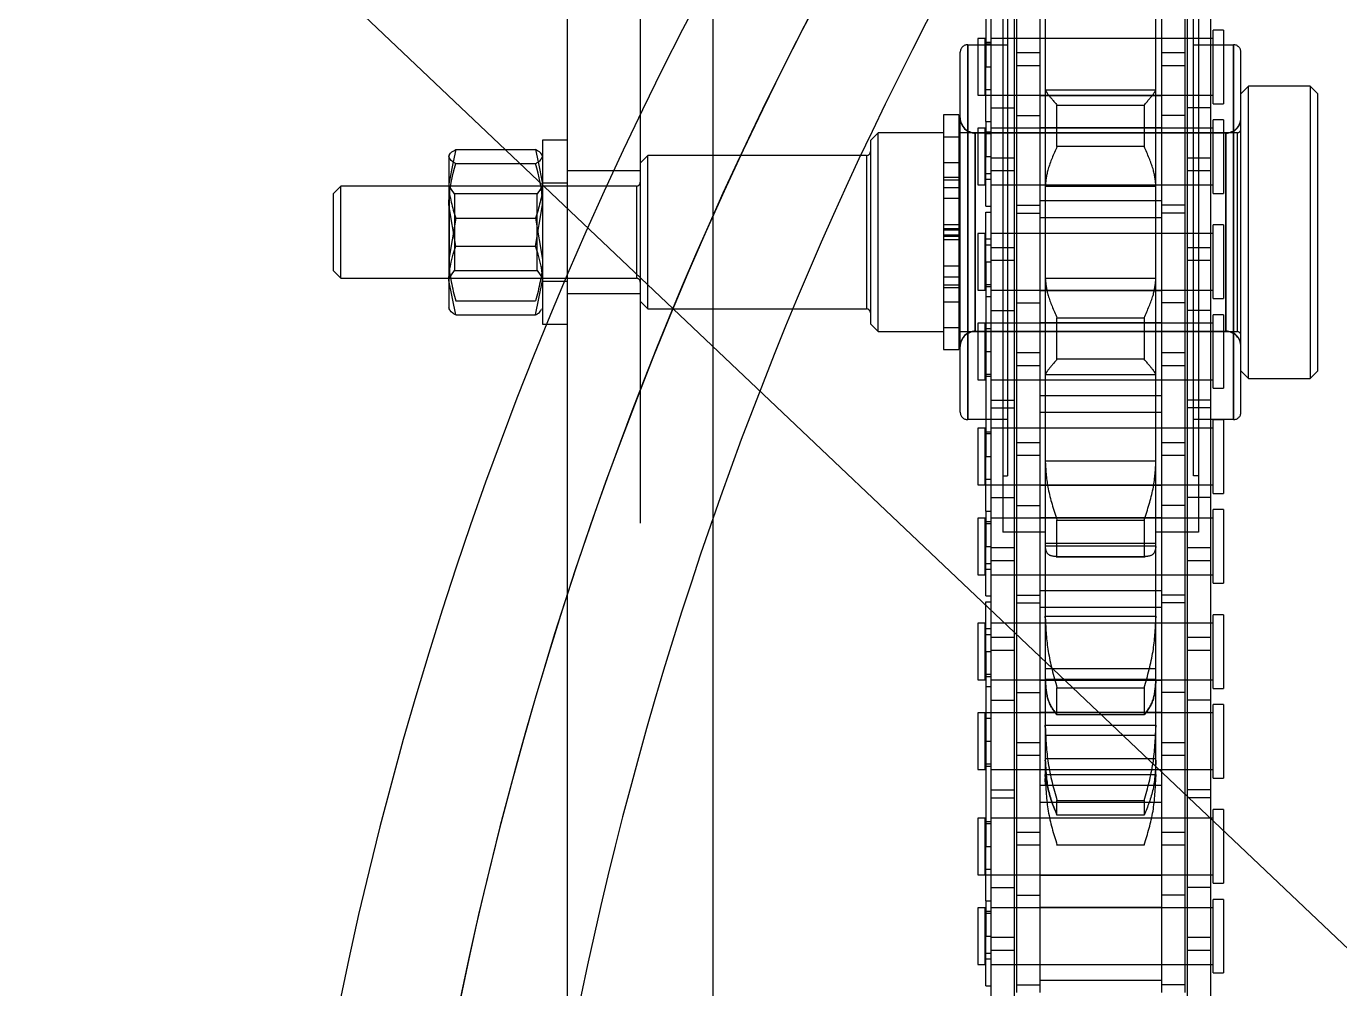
# Model space of a CAD drawing. Header units: metres. Extents: x 0 to 63075, y 0 to 44550.
# Drawn here: x 13922.1 to 14007.7, y 25166.1 to 25228.8 of the extents above; entities that cross this region are included whole.
import ezdxf

# ---------------------------------------------------------------- set-up
doc = ezdxf.new("R2010")
doc.units = ezdxf.units.M
doc.header["$LTSCALE"] = 75
doc.linetypes.add('HIDDEN2', pattern=[4.7625, 3.175, -1.5875])
for name, color, linetype in [('SDM', 7, 'Continuous'), ('SL1', 8, 'Continuous'), ('SL4', 4, 'Continuous'), ('ST1', 7, 'HIDDEN2')]:
    doc.layers.add(name, color=color, linetype=linetype)

# ---------------------------------------------------------------- blocks, each defined once
blk = doc.blocks.new('A$Ca548c4ee')
at = {"layer": 'SL1'}
blk.add_line((5522.121, 2715.219), (6102.121, 2165.219), dxfattribs=at)
for centre, major_axis, start_param, end_param in [((5911.003, 2446.587), (0, 241.3), 0, 1.570798), ((5918.823, 2446.587), (0, 241.3), 0, 1.570798), ((5918.823, 2446.587), (0, 241.3), 0.776095, 3.141593), ((5926.647, 2446.586), (0, 241.3), 0.776095, 3.976762), ((5933.207, 2446.586), (0, 182.55), 0.776095, 3.621544)]:
    blk.add_ellipse(centre, major_axis=major_axis, ratio=0.965926, start_param=start_param, end_param=end_param, dxfattribs=at)
blk = doc.blocks.new('A$Ca53c419a')
at = {"layer": 'SL4'}
for p, q in [((783.103, 511), (782.603, 510.5)), ((788.103, 511), (783.103, 511)), ((788.603, 510.5), (788.103, 511)), ((782.603, 510.5), (782.603, 503.465)), ((782.603, 510.5), (788.603, 510.5)), ((788.603, 503.465), (788.603, 510.5)), ((780.208, 503.018), (782.448, 503.465)), ((780.603, 503.465), (780.538, 503.428)), ((782.448, 503.465), (780.605, 503.465)), ((787.384, 503.465), (782.448, 503.465)), ((784.687, 503.018), (787.384, 503.465)), ((790.539, 503.465), (787.384, 503.465)), ((790.667, 503.428), (790.603, 503.465)), ((780.208, 503.018), (780.208, 497.812)), ((784.687, 503.018), (784.687, 497.812)), ((790.082, 503.018), (790.082, 497.812)), ((790.997, 503.018), (790.181, 503.181)), ((790.997, 503.018), (790.997, 497.812)), ((779.603, 497.365), (779.603, 495.765)), ((791.603, 497.365), (779.603, 497.365)), ((780.208, 497.812), (782.448, 497.365)), ((780.538, 497.402), (780.603, 497.365)), ((784.687, 497.812), (787.384, 497.365)), ((790.997, 497.812), (790.181, 497.649)), ((790.603, 497.365), (790.667, 497.402)), ((791.603, 495.765), (791.603, 497.365)), ((1004.763, 495.765), (54.76, 495.765)), ((215, 486.24), (1004.763, 486.24))]:
    blk.add_line(p, q, dxfattribs=at)
for points, knots in [([(780.208, 503.018), (780.246, 503.086), (780.396, 503.348), (780.551, 503.415), (780.666, 503.465)], [0, 0, 0, 0, 0.257551, 1, 1, 1, 1]), ([(782.448, 503.465), (782.501, 503.465), (783.257, 503.458), (783.998, 503.23), (784.687, 503.018)], [0, 0, 0, 0, 0.070201, 1, 1, 1, 1]), ([(787.384, 503.465), (787.448, 503.465), (788.359, 503.458), (789.252, 503.23), (790.082, 503.018)], [0, 0, 0, 0, 0.070201, 1, 1, 1, 1]), ([(790.082, 503.018), (790.12, 503.086), (790.269, 503.348), (790.424, 503.415), (790.539, 503.465)], [0, 0, 0, 0, 0.257551, 1, 1, 1, 1]), ([(790.539, 503.465), (790.581, 503.458), (790.736, 503.434), (790.887, 503.194), (790.997, 503.018)], [0, 0, 0, 0, 0.268634, 1, 1, 1, 1]), ([(780.208, 497.812), (780.246, 497.743), (780.355, 497.548), (780.467, 497.494), (780.54, 497.46)], [0, 0, 0, 0, 0.354732, 1, 1, 1, 1]), ([(782.448, 497.365), (782.501, 497.365), (783.257, 497.372), (783.998, 497.6), (784.687, 497.812)], [0, 0, 0, 0, 0.070201, 1, 1, 1, 1]), ([(787.384, 497.365), (787.448, 497.365), (788.359, 497.372), (789.252, 497.6), (790.082, 497.812)], [0, 0, 0, 0, 0.070201, 1, 1, 1, 1]), ([(790.082, 497.812), (790.12, 497.744), (790.269, 497.482), (790.424, 497.415), (790.539, 497.365)], [0, 0, 0, 0, 0.2575513, 1, 1, 1, 1]), ([(790.539, 497.365), (790.581, 497.372), (790.736, 497.396), (790.887, 497.636), (790.997, 497.812)], [0, 0, 0, 0, 0.268634, 1, 1, 1, 1])]:
    blk.add_open_spline(points, degree=3, knots=knots, dxfattribs=at)
at = {"layer": 'ST1'}
for p, q in [((782.603, 503.465), (782.603, 491.25)), ((788.603, 503.44), (782.603, 503.44)), ((782.603, 503.44), (783.103, 503.089)), ((786.518, 503.018), (783.821, 503.465)), ((788.103, 503.089), (788.603, 503.44)), ((788.603, 491.25), (788.603, 503.465)), ((788.603, 503.44), (788.603, 503.465)), ((790.181, 503.181), (788.757, 503.465)), ((781.123, 503.018), (781.123, 497.812)), ((788.103, 503.089), (783.103, 503.089)), ((783.103, 503.089), (783.103, 497.715)), ((786.518, 503.018), (786.518, 497.812)), ((788.103, 497.715), (788.103, 503.089)), ((782.403, 497.365), (782.403, 495.765)), ((783.103, 497.715), (782.603, 497.365)), ((783.103, 497.715), (788.103, 497.715)), ((786.518, 497.812), (783.821, 497.365)), ((788.603, 497.365), (788.103, 497.715)), ((790.181, 497.649), (788.757, 497.365)), ((788.803, 495.765), (788.803, 497.365)), ((781.603, 495.765), (781.603, 491.003)), ((789.603, 491.003), (789.603, 495.765)), ((788.603, 491.25), (782.603, 491.25)), ((1004.763, 491.003), (4.763, 491.003)), ((781.103, 491), (780.603, 490.5)), ((780.603, 490.5), (790.603, 490.5)), ((780.603, 490.5), (780.603, 476.25)), ((790.103, 491), (781.103, 491)), ((790.603, 490.5), (790.103, 491)), ((790.603, 476.25), (790.603, 490.5)), ((215, 486.24), (1004.763, 486.24)), ((779.628, 476), (779.128, 475.5)), ((791.578, 476), (779.628, 476)), ((790.603, 476.25), (780.649, 476.25)), ((792.078, 475.5), (791.578, 476)), ((779.128, 475.5), (792.078, 475.5)), ((779.128, 475.5), (779.128, 471.245)), ((792.078, 471.245), (792.078, 475.5)), ((793.246, 471.245), (777.959, 471.245)), ((777.959, 471.245), (777.959, 470.245)), ((779.403, 471.245), (779.403, 470.145)), ((779.403, 471.245), (779.403, 470.245)), ((781.055, 471.245), (781.055, 470.245)), ((782.006, 471.245), (782.006, 470.245)), ((782.181, 471.245), (782.181, 470.245)), ((782.698, 471.245), (782.698, 470.245)), ((783.403, 471.245), (783.403, 470.245)), ((785.103, 470.245), (785.103, 471.245)), ((785.353, 471.245), (785.353, 470.245)), ((785.441, 471.245), (785.441, 470.245)), ((785.764, 471.245), (785.764, 470.245)), ((785.853, 471.245), (785.853, 470.245)), ((786.103, 471.245), (786.103, 470.245)), ((787.803, 470.245), (787.803, 471.245)), ((788.507, 471.245), (788.507, 470.245)), ((789.024, 471.245), (789.024, 470.245)), ((789.199, 471.245), (789.199, 470.245)), ((790.15, 471.245), (790.15, 470.245)), ((791.803, 470.145), (791.803, 471.245)), ((791.803, 470.245), (791.803, 471.245)), ((793.246, 470.245), (793.246, 471.245)), ((773.876, 470.145), (797.329, 470.145)), ((793.246, 470.245), (777.959, 470.245)), ((779.128, 470.145), (779.128, 452.105)), ((792.078, 452.105), (792.078, 470.145)), ((741.574, 469), (737.884, 469)), ((737.884, 469), (737.884, 468.526)), ((741.574, 468.526), (741.574, 469)), ((747.422, 469), (743.732, 469)), ((743.732, 469), (743.732, 468.526)), ((747.422, 468.526), (747.422, 469)), ((754.274, 469), (750.584, 469)), ((750.584, 469), (750.584, 468.526)), ((754.274, 468.526), (754.274, 469)), ((760.122, 469), (756.432, 469)), ((756.432, 469), (756.432, 468.526)), ((760.122, 468.526), (760.122, 469)), ((766.974, 469), (763.284, 469)), ((763.284, 469), (763.284, 468.526)), ((766.974, 468.526), (766.974, 469)), ((772.822, 469), (769.132, 469)), ((769.132, 469), (769.132, 468.526)), ((772.822, 468.526), (772.822, 469)), ((773.388, 467.056), (773.388, 469.656)), ((773.388, 469.656), (797.818, 469.656)), ((797.818, 469.656), (773.388, 469.656)), ((779.674, 469), (775.984, 469)), ((775.984, 469), (775.984, 468.526)), ((779.128, 469.168), (779.128, 452.832)), ((792.053, 469.168), (779.152, 469.168)), ((779.152, 469.168), (779.152, 452.832)), ((779.152, 469.168), (792.053, 469.168)), ((779.674, 468.526), (779.674, 469)), ((785.522, 469), (781.832, 469)), ((781.832, 469), (781.832, 468.526)), ((785.522, 468.526), (785.522, 469)), ((792.374, 469), (788.684, 469)), ((788.684, 469), (788.684, 468.526)), ((792.053, 452.832), (792.053, 469.168)), ((792.078, 452.832), (792.078, 469.168)), ((792.374, 468.526), (792.374, 469)), ((798.222, 469), (794.532, 469)), ((794.532, 469), (794.532, 468.526)), ((797.818, 469.656), (797.818, 467.056)), ((798.222, 468.526), (798.222, 469)), ((738.797, 468.157), (729.702, 468.157)), ((736.498, 468.489), (736.498, 468.157)), ((736.498, 468.489), (739.729, 468.489)), ((737.884, 468.526), (741.574, 468.526)), ((737.884, 468.157), (737.884, 466.637)), ((737.884, 468.157), (737.884, 453.659)), ((738.253, 468.526), (738.253, 468.157)), ((738.622, 468.489), (738.622, 468.157)), ((739.657, 468.157), (738.797, 468.157)), ((738.797, 466.637), (738.797, 468.157)), ((748.752, 468.157), (739.657, 468.157)), ((739.657, 468.157), (739.657, 466.637)), ((739.729, 468.489), (739.729, 468.157)), ((742.025, 468.489), (739.729, 468.489)), ((741.205, 468.157), (741.205, 468.526)), ((741.348, 468.489), (741.348, 468.157)), ((741.574, 466.637), (741.574, 468.157)), ((741.574, 453.659), (741.574, 468.157)), ((742.025, 468.489), (745.577, 468.489)), ((742.025, 468.489), (742.025, 468.157)), ((742.904, 468.157), (742.904, 466.637)), ((743.732, 468.526), (747.422, 468.526)), ((743.732, 468.489), (743.732, 466.637)), ((743.732, 468.157), (743.732, 453.659)), ((744.101, 468.526), (744.101, 468.157)), ((745.577, 468.489), (745.577, 468.157)), ((758.277, 468.489), (745.577, 468.489)), ((747.053, 468.157), (747.053, 468.526)), ((747.196, 468.489), (747.196, 468.157)), ((747.422, 466.637), (747.422, 468.157)), ((747.422, 453.659), (747.422, 468.157)), ((748.752, 468.157), (748.752, 466.637)), ((755.102, 468.157), (748.752, 468.157)), ((749.254, 468.157), (749.254, 466.637)), ((750.584, 468.526), (754.274, 468.526)), ((750.584, 468.157), (750.584, 466.637)), ((750.584, 468.157), (750.584, 453.659)), ((750.81, 468.489), (750.81, 468.157)), ((750.953, 468.526), (750.953, 468.157)), ((752.429, 468.489), (752.429, 468.157)), ((753.905, 468.157), (753.905, 468.526)), ((754.274, 466.637), (754.274, 468.489)), ((754.274, 453.659), (754.274, 468.157)), ((755.102, 468.157), (755.102, 466.637)), ((764.197, 468.157), (755.102, 468.157)), ((755.981, 468.157), (755.981, 468.489)), ((756.432, 468.526), (760.122, 468.526)), ((756.432, 468.157), (756.432, 466.637)), ((756.432, 468.157), (756.432, 453.659)), ((756.658, 468.489), (756.658, 468.157)), ((756.801, 468.526), (756.801, 468.157)), ((758.277, 468.489), (758.277, 468.157)), ((758.277, 468.489), (761.508, 468.489)), ((758.349, 466.637), (758.349, 468.157)), ((759.209, 468.157), (759.209, 466.637)), ((759.384, 468.489), (759.384, 468.157)), ((759.753, 468.157), (759.753, 468.526)), ((760.122, 466.637), (760.122, 468.157)), ((760.122, 453.659), (760.122, 468.157)), ((761.508, 468.489), (761.508, 468.157)), ((761.898, 468.489), (761.898, 468.157)), ((761.898, 468.489), (765.129, 468.489)), ((763.284, 468.526), (766.974, 468.526)), ((763.284, 468.157), (763.284, 466.637)), ((763.284, 468.157), (763.284, 453.659)), ((763.653, 468.526), (763.653, 468.157)), ((764.022, 468.489), (764.022, 468.157)), ((765.057, 468.157), (764.197, 468.157)), ((764.197, 466.637), (764.197, 468.157)), ((774.152, 468.157), (765.057, 468.157)), ((765.057, 468.157), (765.057, 466.637)), ((765.129, 468.489), (765.129, 468.157)), ((767.425, 468.489), (765.129, 468.489)), ((766.605, 468.157), (766.605, 468.526)), ((766.748, 468.489), (766.748, 468.157)), ((766.974, 466.637), (766.974, 468.157)), ((766.974, 453.659), (766.974, 468.157)), ((767.425, 468.489), (770.977, 468.489)), ((767.425, 468.489), (767.425, 468.157)), ((768.304, 468.157), (768.304, 466.637)), ((769.132, 468.526), (772.822, 468.526)), ((769.132, 468.489), (769.132, 466.637)), ((769.132, 468.157), (769.132, 453.659)), ((769.501, 468.526), (769.501, 468.157)), ((770.977, 468.489), (770.977, 468.157)), ((783.677, 468.489), (770.977, 468.489)), ((772.453, 468.157), (772.453, 468.526)), ((772.596, 468.489), (772.596, 468.157)), ((772.822, 466.637), (772.822, 468.157)), ((772.822, 453.659), (772.822, 468.157)), ((774.152, 468.157), (774.152, 466.637)), ((780.502, 468.157), (774.152, 468.157)), ((774.654, 468.157), (774.654, 466.637)), ((775.984, 468.526), (779.674, 468.526)), ((775.984, 468.157), (775.984, 466.637)), ((775.984, 468.157), (775.984, 453.659)), ((776.21, 468.489), (776.21, 468.157)), ((776.353, 468.526), (776.353, 468.157)), ((777.829, 468.489), (777.829, 468.157)), ((779.305, 468.157), (779.305, 468.526)), ((779.674, 466.637), (779.674, 468.489)), ((779.674, 453.659), (779.674, 468.157)), ((780.502, 468.157), (780.502, 466.637)), ((789.597, 468.157), (780.502, 468.157)), ((781.381, 468.157), (781.381, 468.489)), ((781.832, 468.526), (785.522, 468.526)), ((781.832, 468.157), (781.832, 466.637)), ((781.832, 468.157), (781.832, 453.659)), ((782.058, 468.489), (782.058, 468.157)), ((782.201, 468.526), (782.201, 468.157)), ((783.677, 468.489), (783.677, 468.157)), ((783.677, 468.489), (786.908, 468.489)), ((783.749, 466.637), (783.749, 468.157)), ((784.609, 468.157), (784.609, 466.637)), ((784.784, 468.489), (784.784, 468.157)), ((785.153, 468.157), (785.153, 468.526)), ((785.522, 466.637), (785.522, 468.157)), ((785.522, 453.659), (785.522, 468.157)), ((786.908, 468.489), (786.908, 468.157)), ((787.298, 468.489), (787.298, 468.157)), ((787.298, 468.489), (790.529, 468.489)), ((788.684, 468.526), (792.374, 468.526)), ((788.684, 468.157), (788.684, 466.637)), ((788.684, 468.157), (788.684, 453.659)), ((789.053, 468.526), (789.053, 468.157)), ((789.422, 468.489), (789.422, 468.157)), ((790.457, 468.157), (789.597, 468.157)), ((789.597, 466.637), (789.597, 468.157)), ((799.552, 468.157), (790.457, 468.157)), ((790.457, 468.157), (790.457, 466.637)), ((790.529, 468.489), (790.529, 468.157)), ((792.825, 468.489), (790.529, 468.489)), ((792.005, 468.157), (792.005, 468.526)), ((792.148, 468.489), (792.148, 468.157)), ((792.374, 466.637), (792.374, 468.157)), ((792.374, 453.659), (792.374, 468.157)), ((792.825, 468.489), (796.377, 468.489)), ((792.825, 468.489), (792.825, 468.157)), ((793.704, 468.157), (793.704, 466.637)), ((794.532, 468.526), (798.222, 468.526)), ((794.532, 468.489), (794.532, 466.637)), ((794.532, 468.157), (794.532, 453.659)), ((794.901, 468.526), (794.901, 468.157)), ((796.377, 468.489), (796.377, 468.157)), ((809.077, 468.489), (796.377, 468.489)), ((797.853, 468.157), (797.853, 468.526)), ((797.996, 468.489), (797.996, 468.157)), ((798.222, 466.637), (798.222, 468.157)), ((798.222, 453.659), (798.222, 468.157)), ((805.147, 467.375), (766.059, 467.375)), ((766.059, 464.605), (766.059, 467.375)), ((769.723, 467.375), (769.723, 467.056)), ((738.797, 466.637), (729.702, 466.637)), ((742.402, 466.485), (736.052, 466.485)), ((736.554, 466.485), (736.554, 464.965)), ((737.884, 466.485), (737.884, 464.965)), ((739.657, 466.637), (738.797, 466.637)), ((748.752, 466.637), (739.657, 466.637)), ((741.574, 464.965), (741.574, 466.485)), ((742.402, 466.485), (742.402, 464.965)), ((751.497, 466.485), (742.402, 466.485)), ((743.732, 466.485), (743.732, 464.965)), ((745.649, 464.965), (745.649, 466.485)), ((746.509, 466.485), (746.509, 464.965)), ((747.422, 464.965), (747.422, 466.485)), ((755.102, 466.637), (748.752, 466.637)), ((750.584, 466.485), (750.584, 464.965)), ((752.357, 466.485), (751.497, 466.485)), ((751.497, 464.965), (751.497, 466.485)), ((761.452, 466.485), (752.357, 466.485)), ((752.357, 466.485), (752.357, 464.965)), ((754.274, 464.965), (754.274, 466.485)), ((764.197, 466.637), (755.102, 466.637)), ((755.604, 466.485), (755.604, 464.965)), ((756.432, 466.485), (756.432, 464.965)), ((760.122, 464.965), (760.122, 466.485)), ((761.452, 466.485), (761.452, 464.965)), ((767.802, 466.485), (761.452, 466.485)), ((761.954, 466.485), (761.954, 464.965)), ((763.284, 466.485), (763.284, 464.965)), ((765.057, 466.637), (764.197, 466.637)), ((774.152, 466.637), (765.057, 466.637)), ((766.974, 464.965), (766.974, 466.485)), ((767.802, 466.485), (767.802, 464.965)), ((776.897, 466.485), (767.802, 466.485)), ((769.132, 466.485), (769.132, 464.965)), ((801.482, 467.056), (769.723, 467.056)), ((771.049, 464.965), (771.049, 466.485)), ((771.909, 466.485), (771.909, 464.965)), ((772.822, 464.965), (772.822, 466.485)), ((780.502, 466.637), (774.152, 466.637)), ((775.984, 466.485), (775.984, 464.965)), ((777.757, 466.485), (776.897, 466.485)), ((776.897, 464.965), (776.897, 466.485)), ((786.852, 466.485), (777.757, 466.485)), ((777.757, 466.485), (777.757, 464.965)), ((779.674, 464.965), (779.674, 466.485)), ((789.597, 466.637), (780.502, 466.637)), ((781.004, 466.485), (781.004, 464.965)), ((781.832, 466.485), (781.832, 464.965)), ((785.522, 464.965), (785.522, 466.485)), ((786.852, 466.485), (786.852, 464.965)), ((793.202, 466.485), (786.852, 466.485)), ((787.354, 466.485), (787.354, 464.965)), ((788.684, 466.485), (788.684, 464.965)), ((790.457, 466.637), (789.597, 466.637)), ((799.552, 466.637), (790.457, 466.637)), ((792.374, 464.965), (792.374, 466.485)), ((793.202, 466.485), (793.202, 464.965)), ((802.297, 466.485), (793.202, 466.485)), ((794.532, 466.485), (794.532, 464.965)), ((796.449, 464.965), (796.449, 466.485)), ((797.309, 466.485), (797.309, 464.965)), ((798.222, 464.965), (798.222, 466.485)), ((742.402, 464.965), (736.052, 464.965)), ((736.837, 457.035), (736.837, 464.965)), ((737.884, 464.965), (737.884, 457.035)), ((741.574, 457.035), (741.574, 464.965)), ((741.617, 464.965), (741.617, 457.035)), ((751.497, 464.965), (742.402, 464.965)), ((743.689, 457.035), (743.689, 464.965)), ((743.732, 464.965), (743.732, 457.035)), ((747.422, 457.035), (747.422, 464.965)), ((748.469, 464.965), (748.469, 457.035)), ((749.537, 457.035), (749.537, 464.965)), ((750.584, 464.965), (750.584, 457.035)), ((752.357, 464.965), (751.497, 464.965)), ((761.452, 464.965), (752.357, 464.965)), ((754.274, 457.035), (754.274, 464.965)), ((754.317, 464.965), (754.317, 457.035)), ((756.389, 457.035), (756.389, 464.965)), ((756.432, 464.965), (756.432, 457.035)), ((760.122, 457.035), (760.122, 464.965)), ((761.169, 464.965), (761.169, 457.035)), ((767.802, 464.965), (761.452, 464.965)), ((762.237, 457.035), (762.237, 464.965)), ((763.284, 464.965), (763.284, 457.035)), ((766.974, 457.035), (766.974, 464.965)), ((767.017, 464.965), (767.017, 457.035)), ((776.897, 464.965), (767.802, 464.965)), ((769.089, 457.035), (769.089, 464.965)), ((769.132, 464.965), (769.132, 457.035)), ((772.822, 457.035), (772.822, 464.965)), ((773.869, 464.965), (773.869, 457.035)), ((774.937, 457.035), (774.937, 464.965)), ((775.984, 464.965), (775.984, 457.035)), ((777.757, 464.965), (776.897, 464.965)), ((786.852, 464.965), (777.757, 464.965)), ((779.674, 457.035), (779.674, 464.965)), ((779.717, 464.965), (779.717, 457.035)), ((781.789, 457.035), (781.789, 464.965)), ((781.832, 464.965), (781.832, 457.035)), ((785.522, 457.035), (785.522, 464.965)), ((786.569, 464.965), (786.569, 457.035)), ((793.202, 464.965), (786.852, 464.965)), ((787.637, 457.035), (787.637, 464.965)), ((788.684, 464.965), (788.684, 457.035)), ((792.374, 457.035), (792.374, 464.965)), ((792.417, 464.965), (792.417, 457.035)), ((802.297, 464.965), (793.202, 464.965)), ((794.489, 457.035), (794.489, 464.965)), ((794.532, 464.965), (794.532, 457.035)), ((798.222, 457.035), (798.222, 464.965)), ((749.515, 464.596), (749.995, 464.605)), ((750.136, 464.605), (749.995, 464.605)), ((750.262, 464.605), (750.136, 464.605)), ((750.136, 464.605), (750.262, 464.605)), ((750.262, 464.605), (750.262, 457.395)), ((751.192, 464.605), (750.262, 464.605)), ((753.357, 464.605), (751.192, 464.605)), ((751.301, 464.605), (751.301, 457.395)), ((752.8, 457.395), (752.8, 464.605)), ((753.486, 464.605), (753.357, 464.605)), ((753.357, 464.605), (753.486, 464.605)), ((753.486, 464.605), (753.486, 457.395)), ((756.399, 464.605), (753.486, 464.605)), ((760.468, 464.605), (756.399, 464.605)), ((756.478, 464.605), (756.478, 457.395)), ((757.147, 457.395), (757.147, 464.605)), ((760.583, 464.605), (760.468, 464.605)), ((760.468, 464.605), (760.583, 464.605)), ((760.583, 464.605), (760.583, 457.395)), ((765.128, 464.605), (760.583, 464.605)), ((764.454, 463.9), (764.454, 458.1)), ((770.61, 464.605), (765.128, 464.605)), ((765.167, 464.605), (765.167, 457.395)), ((765.317, 457.395), (765.317, 464.605)), ((770.698, 464.605), (770.61, 464.605)), ((770.698, 464.605), (770.698, 457.395)), ((776.321, 464.605), (770.698, 464.605)), ((776.321, 464.605), (776.321, 457.395)), ((776.327, 464.605), (776.321, 464.605)), ((782.561, 464.605), (776.327, 464.605)), ((782.611, 464.605), (782.561, 464.605)), ((782.611, 464.605), (782.611, 457.395)), ((788.594, 464.605), (782.611, 464.605)), ((788.594, 464.605), (788.594, 457.395)), ((788.644, 464.605), (788.594, 464.605)), ((794.878, 464.605), (788.644, 464.605)), ((794.884, 464.605), (794.878, 464.605)), ((794.884, 464.605), (794.884, 457.395)), ((800.507, 464.605), (794.884, 464.605)), ((745.663, 463.843), (745.686, 463.843)), ((745.663, 458.157), (745.663, 463.843)), ((745.686, 463.843), (745.686, 458.157)), ((747.624, 463.843), (748.562, 463.843)), ((747.624, 458.157), (747.624, 463.843)), ((748.562, 463.843), (748.562, 458.157)), ((754.143, 463.843), (755.906, 463.843)), ((754.143, 458.157), (754.143, 463.843)), ((755.906, 463.843), (755.906, 458.157)), ((764.456, 463.843), (766.832, 463.843)), ((764.456, 458.157), (764.456, 463.843)), ((766.832, 463.843), (766.832, 458.157)), ((777.32, 463.843), (780.022, 463.843)), ((777.32, 458.157), (777.32, 463.843)), ((780.022, 463.843), (780.022, 458.157)), ((791.183, 463.843), (793.885, 463.843)), ((791.183, 458.157), (791.183, 463.843)), ((793.885, 463.843), (793.885, 458.157)), ((745.686, 458.157), (745.663, 458.157)), ((748.562, 458.157), (747.624, 458.157)), ((755.906, 458.157), (754.143, 458.157)), ((766.832, 458.157), (764.456, 458.157)), ((780.022, 458.157), (777.32, 458.157)), ((793.885, 458.157), (791.183, 458.157)), ((742.402, 457.035), (736.052, 457.035)), ((736.554, 455.515), (736.554, 457.035)), ((737.884, 457.035), (737.884, 455.515)), ((741.574, 455.515), (741.574, 457.035)), ((742.402, 455.515), (742.402, 457.035)), ((751.497, 457.035), (742.402, 457.035)), ((743.732, 457.035), (743.732, 455.515)), ((745.649, 455.515), (745.649, 457.035)), ((746.509, 457.035), (746.509, 455.515)), ((747.422, 455.515), (747.422, 457.035)), ((749.995, 457.395), (750.136, 457.395)), ((750.136, 457.395), (750.262, 457.395)), ((750.262, 457.395), (750.136, 457.395)), ((750.262, 457.395), (751.192, 457.395)), ((750.584, 457.035), (750.584, 455.515)), ((751.192, 457.395), (753.357, 457.395)), ((752.357, 457.035), (751.497, 457.035)), ((751.497, 455.515), (751.497, 457.035)), ((761.452, 457.035), (752.357, 457.035)), ((752.357, 457.035), (752.357, 455.515)), ((753.357, 457.395), (753.486, 457.395)), ((753.486, 457.395), (753.357, 457.395)), ((753.486, 457.395), (756.399, 457.395)), ((754.274, 455.515), (754.274, 457.035)), ((755.604, 455.515), (755.604, 457.035)), ((756.399, 457.395), (760.468, 457.395)), ((756.432, 457.035), (756.432, 455.515)), ((760.122, 455.515), (760.122, 457.035)), ((760.468, 457.395), (760.583, 457.395)), ((760.583, 457.395), (760.468, 457.395)), ((760.583, 457.395), (765.128, 457.395)), ((761.452, 455.515), (761.452, 457.035)), ((767.802, 457.035), (761.452, 457.035)), ((761.954, 455.515), (761.954, 457.035)), ((763.284, 457.035), (763.284, 455.515)), ((765.128, 457.395), (770.61, 457.395)), ((766.059, 454.625), (766.059, 457.395)), ((766.974, 455.515), (766.974, 457.035)), ((767.802, 455.515), (767.802, 457.035)), ((776.897, 457.035), (767.802, 457.035)), ((769.132, 457.035), (769.132, 455.515)), ((770.61, 457.395), (770.698, 457.395)), ((770.698, 457.395), (776.321, 457.395)), ((771.049, 455.515), (771.049, 457.035)), ((771.909, 457.035), (771.909, 455.515)), ((772.822, 455.515), (772.822, 457.035)), ((775.984, 457.035), (775.984, 455.515)), ((776.321, 457.395), (776.327, 457.395)), ((776.327, 457.395), (782.561, 457.395)), ((777.757, 457.035), (776.897, 457.035)), ((776.897, 455.515), (776.897, 457.035)), ((786.852, 457.035), (777.757, 457.035)), ((777.757, 457.035), (777.757, 455.515)), ((779.674, 455.515), (779.674, 457.035)), ((781.004, 455.515), (781.004, 457.035)), ((781.832, 457.035), (781.832, 455.515)), ((782.561, 457.395), (782.611, 457.395)), ((782.611, 457.395), (788.594, 457.395)), ((785.522, 455.515), (785.522, 457.035)), ((786.852, 455.515), (786.852, 457.035)), ((793.202, 457.035), (786.852, 457.035)), ((787.354, 455.515), (787.354, 457.035)), ((788.594, 457.395), (788.644, 457.395)), ((788.644, 457.395), (794.878, 457.395)), ((788.684, 457.035), (788.684, 455.515)), ((792.374, 455.515), (792.374, 457.035)), ((793.202, 455.515), (793.202, 457.035)), ((802.297, 457.035), (793.202, 457.035)), ((794.532, 457.035), (794.532, 455.515)), ((794.878, 457.395), (794.884, 457.395)), ((794.884, 457.395), (800.507, 457.395)), ((796.449, 455.515), (796.449, 457.035)), ((797.309, 457.035), (797.309, 455.515)), ((798.222, 455.515), (798.222, 457.035)), ((738.797, 455.363), (729.702, 455.363)), ((742.402, 455.515), (736.052, 455.515)), ((737.884, 455.363), (737.884, 453.843)), ((739.657, 455.363), (738.797, 455.363)), ((738.797, 453.843), (738.797, 455.363)), ((748.752, 455.363), (739.657, 455.363)), ((739.657, 455.363), (739.657, 453.843)), ((741.574, 453.843), (741.574, 455.363)), ((751.497, 455.515), (742.402, 455.515)), ((742.904, 453.843), (742.904, 455.363)), ((743.732, 455.363), (743.732, 453.843)), ((747.422, 453.843), (747.422, 455.363)), ((748.752, 453.843), (748.752, 455.363)), ((755.102, 455.363), (748.752, 455.363)), ((749.254, 453.843), (749.254, 455.363)), ((750.584, 455.363), (750.584, 453.843)), ((752.357, 455.515), (751.497, 455.515)), ((761.452, 455.515), (752.357, 455.515)), ((754.274, 453.843), (754.274, 455.363)), ((755.102, 453.843), (755.102, 455.363)), ((764.197, 455.363), (755.102, 455.363)), ((756.432, 455.363), (756.432, 453.843)), ((758.349, 453.843), (758.349, 455.363)), ((759.209, 455.363), (759.209, 453.843)), ((760.122, 453.843), (760.122, 455.363)), ((767.802, 455.515), (761.452, 455.515)), ((763.284, 455.363), (763.284, 453.843)), ((765.057, 455.363), (764.197, 455.363)), ((764.197, 453.843), (764.197, 455.363)), ((774.152, 455.363), (765.057, 455.363)), ((765.057, 455.363), (765.057, 453.843)), ((766.974, 453.843), (766.974, 455.363)), ((776.897, 455.515), (767.802, 455.515)), ((768.304, 453.843), (768.304, 455.363)), ((769.132, 455.363), (769.132, 453.843)), ((772.822, 453.843), (772.822, 455.363)), ((774.152, 453.843), (774.152, 455.363)), ((780.502, 455.363), (774.152, 455.363)), ((774.654, 453.843), (774.654, 455.363)), ((775.984, 455.363), (775.984, 453.843)), ((777.757, 455.515), (776.897, 455.515)), ((786.852, 455.515), (777.757, 455.515)), ((779.674, 453.843), (779.674, 455.363)), ((780.502, 453.843), (780.502, 455.363)), ((789.597, 455.363), (780.502, 455.363)), ((781.832, 455.363), (781.832, 453.843)), ((783.749, 453.843), (783.749, 455.363)), ((784.609, 455.363), (784.609, 453.843)), ((785.522, 453.843), (785.522, 455.363)), ((793.202, 455.515), (786.852, 455.515)), ((788.684, 455.363), (788.684, 453.843)), ((790.457, 455.363), (789.597, 455.363)), ((789.597, 453.843), (789.597, 455.363)), ((799.552, 455.363), (790.457, 455.363)), ((790.457, 455.363), (790.457, 453.843)), ((792.374, 453.843), (792.374, 455.363)), ((802.297, 455.515), (793.202, 455.515)), ((793.704, 453.843), (793.704, 455.363)), ((794.532, 455.363), (794.532, 453.843)), ((798.222, 453.843), (798.222, 455.363)), ((805.147, 454.625), (766.059, 454.625)), ((769.723, 454.625), (769.723, 454.944)), ((769.723, 454.944), (801.482, 454.944)), ((773.388, 452.344), (773.388, 454.944)), ((797.818, 454.944), (797.818, 452.344)), ((738.797, 453.843), (729.702, 453.843)), ((737.33, 453.659), (742.127, 453.659)), ((737.33, 453.659), (737.33, 453)), ((739.657, 453.843), (738.797, 453.843)), ((748.752, 453.843), (739.657, 453.843)), ((742.127, 453), (742.127, 453.659)), ((743.178, 453.659), (747.975, 453.659)), ((743.178, 453.659), (743.178, 453)), ((747.975, 453), (747.975, 453.659)), ((755.102, 453.843), (748.752, 453.843)), ((750.03, 453.659), (754.827, 453.659)), ((750.03, 453.659), (750.03, 453)), ((754.827, 453), (754.827, 453.659)), ((764.197, 453.843), (755.102, 453.843)), ((755.878, 453.659), (760.675, 453.659)), ((755.878, 453.659), (755.878, 453)), ((760.675, 453), (760.675, 453.659)), ((762.73, 453.659), (767.527, 453.659)), ((762.73, 453.659), (762.73, 453)), ((765.057, 453.843), (764.197, 453.843)), ((774.152, 453.843), (765.057, 453.843)), ((767.527, 453), (767.527, 453.659)), ((768.578, 453.659), (773.375, 453.659)), ((768.578, 453.659), (768.578, 453)), ((773.375, 453), (773.375, 453.659)), ((780.502, 453.843), (774.152, 453.843)), ((775.43, 453.659), (780.227, 453.659)), ((775.43, 453.659), (775.43, 453)), ((780.227, 453), (780.227, 453.659)), ((789.597, 453.843), (780.502, 453.843)), ((781.278, 453.659), (786.075, 453.659)), ((781.278, 453.659), (781.278, 453)), ((786.075, 453), (786.075, 453.659)), ((788.13, 453.659), (792.927, 453.659)), ((788.13, 453.659), (788.13, 453)), ((790.457, 453.843), (789.597, 453.843)), ((799.552, 453.843), (790.457, 453.843)), ((792.927, 453), (792.927, 453.659)), ((793.978, 453.659), (798.775, 453.659)), ((793.978, 453.659), (793.978, 453)), ((798.775, 453), (798.775, 453.659)), ((742.127, 453), (737.33, 453)), ((747.975, 453), (743.178, 453)), ((754.827, 453), (750.03, 453)), ((760.675, 453), (755.878, 453)), ((767.527, 453), (762.73, 453)), ((773.375, 453), (768.578, 453)), ((780.227, 453), (775.43, 453)), ((792.053, 452.832), (779.152, 452.832)), ((779.152, 452.832), (792.053, 452.832)), ((786.075, 453), (781.278, 453)), ((792.927, 453), (788.13, 453)), ((798.775, 453), (793.978, 453)), ((773.388, 452.344), (797.818, 452.344)), ((797.818, 452.344), (773.388, 452.344)), ((792.078, 452.105), (779.128, 452.105)), ((773.876, 451.855), (797.329, 451.855)), ((776.578, 451.855), (776.078, 451.355)), ((776.078, 451.355), (795.128, 451.355)), ((776.078, 451.355), (776.078, 447.355)), ((795.128, 451.355), (794.628, 451.855)), ((795.128, 447.355), (795.128, 451.355)), ((795.128, 447.355), (776.078, 447.355)), ((776.078, 447.355), (776.578, 446.855)), ((776.578, 446.855), (794.628, 446.855)), ((794.628, 446.855), (795.128, 447.355))]:
    blk.add_line(p, q, dxfattribs=at)
for centre, radius, start, end in [((782.353, 491.25), 0.25, 270, 0), ((788.853, 491.25), 0.25, 180, 270), ((780.353, 476.25), 0.25, 270, 0), ((790.853, 476.25), 0.25, 180, 270), ((773.876, 469.656), 0.489, 90, 180), ((778.15, 469.168), 0.977, 0, 90), ((778.177, 469.17), 0.975, 359.89099, 89.89057), ((793.028, 469.17), 0.975, 90.10943, 180.10901), ((793.055, 469.168), 0.977, 90, 180), ((797.329, 469.656), 0.489, 0, 90), ((778.15, 452.832), 0.977, 270, 0), ((778.177, 452.83), 0.975, 270.10943, 0.10901), ((793.028, 452.83), 0.975, 179.89099, 269.89057), ((793.055, 452.832), 0.977, 180, 270), ((773.876, 452.344), 0.489, 180, 270), ((778.878, 452.105), 0.25, 270, 0), ((792.328, 452.105), 0.25, 180, 270), ((797.329, 452.344), 0.489, 270, 0)]:
    blk.add_arc(centre, radius, start, end, dxfattribs=at)
for points, knots in [([(783.821, 503.465), (783.757, 503.465), (782.846, 503.458), (781.953, 503.23), (781.123, 503.018)], [0, 0, 0, 0, 0.070201, 1, 1, 1, 1]), ([(788.757, 503.465), (788.704, 503.465), (787.948, 503.458), (787.207, 503.23), (786.518, 503.018)], [0, 0, 0, 0, 0.0702006, 1, 1, 1, 1]), ([(783.821, 497.365), (783.757, 497.365), (782.846, 497.372), (781.953, 497.6), (781.123, 497.812)], [0, 0, 0, 0, 0.070201, 1, 1, 1, 1]), ([(788.757, 497.365), (788.704, 497.365), (787.948, 497.372), (787.207, 497.6), (786.518, 497.812)], [0, 0, 0, 0, 0.070201, 1, 1, 1, 1]), ([(750.136, 464.605), (749.37, 464.57), (747.79, 464.496), (746.401, 464.065), (745.686, 463.843)], [0, 0, 0, 0, 0.484725, 1, 1, 1, 1]), ([(747.624, 463.843), (748.162, 464.065), (749.207, 464.496), (750.544, 464.57), (751.192, 464.605)], [0, 0, 0, 0, 0.515264, 1, 1, 1, 1]), ([(751.192, 464.605), (750.544, 464.57), (749.207, 464.496), (748.162, 464.065), (747.624, 463.843)], [0, 0, 0, 0, 0.4847361, 1, 1, 1, 1]), ([(753.357, 464.605), (752.566, 464.57), (750.933, 464.496), (749.369, 464.065), (748.562, 463.843)], [0, 0, 0, 0, 0.4847219, 1, 1, 1, 1]), ([(754.143, 463.843), (754.439, 464.065), (755.014, 464.496), (755.947, 464.57), (756.399, 464.605)], [0, 0, 0, 0, 0.515263, 1, 1, 1, 1]), ([(756.399, 464.605), (755.947, 464.57), (755.014, 464.496), (754.439, 464.065), (754.143, 463.843)], [0, 0, 0, 0, 0.484737, 1, 1, 1, 1]), ([(760.468, 464.605), (759.747, 464.57), (758.258, 464.496), (756.706, 464.065), (755.906, 463.843)], [0, 0, 0, 0, 0.484736, 1, 1, 1, 1]), ([(764.456, 463.843), (764.475, 464.065), (764.511, 464.496), (764.927, 464.57), (765.128, 464.605)], [0, 0, 0, 0, 0.51526, 1, 1, 1, 1]), ([(770.61, 464.605), (770.046, 464.57), (768.882, 464.496), (767.529, 464.065), (766.832, 463.843)], [0, 0, 0, 0, 0.4847365, 1, 1, 1, 1]), ([(777.32, 463.843), (777.059, 464.065), (776.551, 464.496), (776.4, 464.57), (776.327, 464.605)], [0, 0, 0, 0, 0.515254, 1, 1, 1, 1]), ([(782.561, 464.605), (782.221, 464.57), (781.522, 464.496), (780.532, 464.065), (780.022, 463.843)], [0, 0, 0, 0, 0.484735, 1, 1, 1, 1]), ([(791.183, 463.843), (790.673, 464.065), (789.683, 464.496), (788.984, 464.57), (788.644, 464.605)], [0, 0, 0, 0, 0.515257, 1, 1, 1, 1]), ([(794.878, 464.605), (794.805, 464.57), (794.654, 464.496), (794.146, 464.065), (793.885, 463.843)], [0, 0, 0, 0, 0.484725, 1, 1, 1, 1]), ([(745.686, 458.157), (746.401, 457.935), (747.79, 457.504), (749.37, 457.43), (750.136, 457.395)], [0, 0, 0, 0, 0.5152541, 1, 1, 1, 1]), ([(751.192, 457.395), (750.544, 457.43), (749.207, 457.504), (748.162, 457.935), (747.624, 458.157)], [0, 0, 0, 0, 0.484736, 1, 1, 1, 1]), ([(748.562, 458.157), (749.369, 457.935), (750.933, 457.504), (752.566, 457.43), (753.357, 457.395)], [0, 0, 0, 0, 0.515256, 1, 1, 1, 1]), ([(756.399, 457.395), (755.947, 457.43), (755.014, 457.504), (754.439, 457.935), (754.143, 458.157)], [0, 0, 0, 0, 0.484737, 1, 1, 1, 1]), ([(754.143, 458.157), (754.439, 457.935), (755.014, 457.504), (755.947, 457.43), (756.399, 457.395)], [0, 0, 0, 0, 0.5152633, 1, 1, 1, 1]), ([(755.906, 458.157), (756.706, 457.935), (758.258, 457.504), (759.747, 457.43), (760.468, 457.395)], [0, 0, 0, 0, 0.515264, 1, 1, 1, 1]), ([(765.128, 457.395), (764.927, 457.43), (764.511, 457.504), (764.475, 457.935), (764.456, 458.157)], [0, 0, 0, 0, 0.484735, 1, 1, 1, 1]), ([(766.832, 458.157), (767.529, 457.935), (768.882, 457.504), (770.046, 457.43), (770.61, 457.395)], [0, 0, 0, 0, 0.515263, 1, 1, 1, 1]), ([(776.327, 457.395), (776.4, 457.43), (776.551, 457.504), (777.059, 457.935), (777.32, 458.157)], [0, 0, 0, 0, 0.484725, 1, 1, 1, 1]), ([(780.022, 458.157), (780.532, 457.935), (781.522, 457.504), (782.221, 457.43), (782.561, 457.395)], [0, 0, 0, 0, 0.515258, 1, 1, 1, 1]), ([(788.644, 457.395), (788.984, 457.43), (789.683, 457.504), (790.673, 457.935), (791.183, 458.157)], [0, 0, 0, 0, 0.4847352, 1, 1, 1, 1]), ([(793.885, 458.157), (794.146, 457.935), (794.654, 457.504), (794.805, 457.43), (794.878, 457.395)], [0, 0, 0, 0, 0.5152541, 1, 1, 1, 1])]:
    blk.add_open_spline(points, degree=3, knots=knots, dxfattribs=at)

msp = doc.modelspace()

# ---------------------------------------------------------------- block references
at = {"layer": 'SDM'}
msp.add_blockref('A$Ca548c4ee', (8259.513, 22668.364), dxfattribs=at)
at = {"layer": 'SDM', "rotation": 90}
msp.add_blockref('A$Ca53c419a', (14453.134, 24429.769), dxfattribs=at)

doc.saveas('drawing.dxf')
